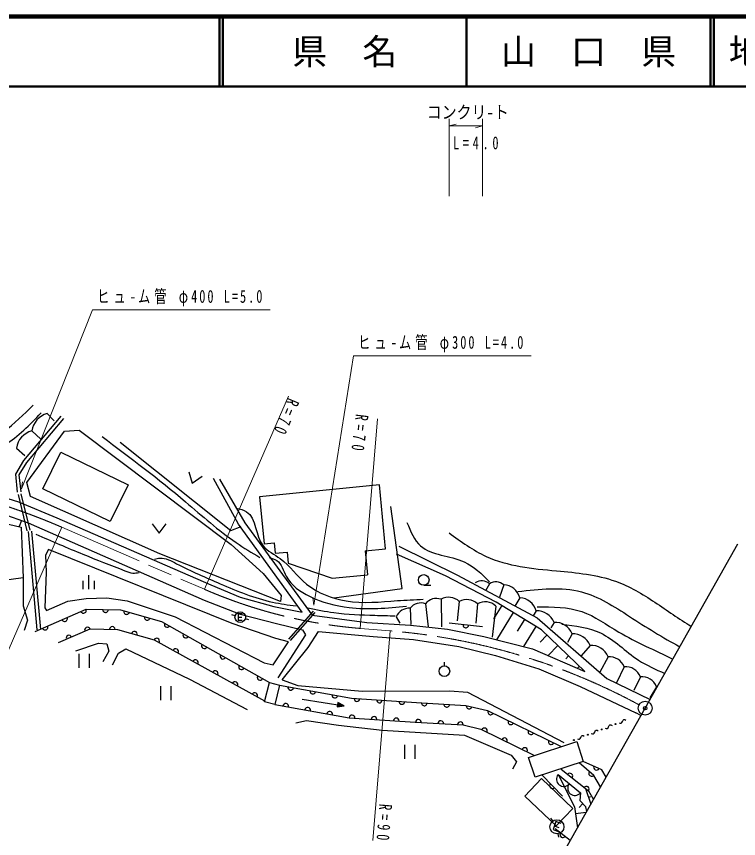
# Model space of a CAD drawing. Units: millimetres, scale not verified. Extents: x 40000 to 680000, y 20000 to 380000.
# Drawn here: x 268821 to 371765, y 262802 to 380000 of the extents above; entities that cross this region are included whole.
import ezdxf
from ezdxf.enums import TextEntityAlignment as Align

# ---------------------------------------------------------------- set-up
doc = ezdxf.new("R2010")
doc.units = ezdxf.units.MM
doc.header["$LTSCALE"] = 1000
doc.header["$PDMODE"] = 32
doc.header["$PDSIZE"] = 500
doc.linetypes.add('CHAIN', pattern=[18.5, 12, -1.5, 3.5, -1.5])
for name, color, linetype, lineweight in [('M-BGD', 7, 'Continuous', 25), ('M-BMK', 2, 'CHAIN', 13), ('M-BMK-SRVR', 3, 'Continuous', 25), ('M-STR-HTXT', 7, 'Continuous', 13), ('M-TTL', 2, 'Continuous', 140), ('M-TTL-LINE', 7, 'Continuous', 50)]:
    doc.layers.add(name, color=color, linetype=linetype, lineweight=lineweight)
doc.layers.add('M-OTRS', color=6, linetype='Continuous')
doc.layers.add('M-TTL-TXT', color=7, linetype='Continuous')
doc.styles.add('ＭＳ ゴシック', font='')
doc.styles.get('ＭＳ ゴシック').set_extended_font_data('MS Gothic')

msp = doc.modelspace()

# ---------------------------------------------------------------- linework, layer by layer
at = {"layer": 'M-BGD'}
for p, q in [((273201, 323376), (274213, 322356)), ((271011, 320912), (272302, 319757)), ((268821, 318447), (269995, 317426)), ((300491, 307607), (296927, 314117)), ((270367, 306673), (269092, 311835)), ((270755, 306769), (269481, 311930)), ((269542, 308140), (269230, 307265)), ((309556, 295062), (300491, 307607)), ((271799, 292567), (270531, 306586)), ((272297, 292612), (271028, 306631)), ((305726, 303463), (307400, 303627)), ((307400, 303627), (307557, 302040)), ((318528, 303803), (318862, 300406)), ((307557, 302040), (313814, 299910)), ((279089, 300363), (279091, 298363)), ((313814, 299910), (318862, 300406)), ((278290, 299562), (278291, 298362)), ((279890, 299564), (279891, 298364)), ((326884, 298903), (327884, 298903)), ((336259, 299122), (335676, 298111)), ((338285, 298969), (337699, 297234)), ((329350, 296907), (329406, 292998)), ((331955, 296583), (331654, 293857)), ((340594, 297114), (339865, 295922)), ((324930, 295623), (325065, 293306)), ((327140, 296265), (327525, 293006)), ((334559, 296258), (334330, 293484)), ((337163, 295934), (336638, 291520)), ((337998, 296023), (336819, 294103)), ((299995, 294553), (299511, 294680)), ((300420, 294362), (300930, 294362)), ((307672, 291212), (311180, 295223)), ((307898, 291015), (311406, 295026)), ((322970, 294400), (323473, 293530)), ((339618, 295027), (337235, 291149)), ((342902, 295258), (342465, 294536)), ((301441, 294154), (301921, 294015)), ((335267, 292978), (330508, 293522)), ((341238, 294032), (340202, 292347)), ((342857, 293037), (341097, 290172)), ((345465, 293619), (344991, 292861)), ((348028, 291980), (347371, 290752)), ((344441, 291800), (343481, 290796)), ((345988, 290321), (344617, 288886)), ((350590, 290340), (349318, 288862)), ((277723, 289122), (277727, 287122)), ((279247, 287125), (279243, 289125)), ((347535, 288842), (347124, 288411)), ((353153, 288701), (351986, 286535)), ((329824, 287433), (329823, 287953)), ((349082, 287363), (348808, 287076)), ((355461, 287285), (354368, 285005)), ((357769, 285869), (356824, 283909)), ((289346, 284530), (289346, 282530)), ((290866, 282531), (290866, 284531)), ((360077, 284453), (359136, 282886)), ((309533, 282688), (315558, 281720)), ((357848, 280332), (357143, 280741)), ((324152, 276173), (324153, 274173)), ((325673, 274174), (325672, 276174)), ((346040, 271913), (349219, 269326)), ((346040, 271913), (348400, 267330)), ((343782, 271841), (346672, 268854)), ((349992, 269792), (350714, 267702)), ((349219, 269326), (349128, 268230)), ((350373, 268690), (350695, 268801)), ((348400, 267330), (348806, 264323)), ((349569, 267785), (349026, 267247)), ((349128, 268230), (350010, 267340)), ((350112, 266637), (350010, 267340)), ((350051, 266528), (348538, 266308)), ((345307, 265310), (345024, 265723)), ((345493, 264614), (346137, 264395)), ((347780, 262508), (345632, 264166)), ((346024, 263497), (346099, 263003))]:
    msp.add_line(p, q, dxfattribs=at)
for points in [[(268985, 312196), (268718, 314756), (269898, 316684), (275184, 323025)], [(269482, 312247), (269233, 314639), (270306, 316392), (275568, 322705)], [(215096, 319777), (215047, 319279), (215685, 318521), (223446, 315752), (240127, 315846), (246259, 315740), (252361, 315150), (261027, 313339), (269126, 310803), (274563, 308521), (296541, 298989), (300730, 297237), (305525, 295886), (309556, 295062)], [(283626, 319289), (299365, 306711), (300834, 307309)], [(293383, 315094), (293891, 313484), (295276, 314449)], [(214157, 313292), (224935, 312726), (236636, 313369), (243602, 313446), (249662, 313155), (256305, 312064), (262945, 310494), (270484, 307804), (295599, 296799), (300695, 294810), (305900, 293459), (309619, 292539), (310041, 291846), (306081, 285707)], [(297774, 314033), (301379, 307805), (310967, 294653), (318789, 293611), (324990, 293222), (330273, 292636), (335433, 291605), (342405, 289841), (349856, 286623), (343667, 292539), (337188, 296520), (329982, 300262), (323015, 303357)], [(320556, 313211), (303484, 311532), (304145, 304811)], [(318528, 303803), (321452, 304091), (320556, 313211)], [(314135, 297116), (323823, 298473), (322175, 310159)], [(288187, 307688), (289189, 306329), (290187, 307690)], [(304145, 304811), (305580, 304952), (305726, 303463)], [(323343, 304486), (331717, 300335), (343069, 294277), (352998, 285601), (359152, 282640)], [(269772, 299951), (269782, 295981), (270395, 293947), (269933, 292456)], [(271503, 292332), (278751, 295488), (283654, 295401), (289520, 293759), (304877, 285028)], [(301020, 294842), (300420, 294842), (300420, 293942), (301020, 293942)], [(274835, 290729), (279310, 292678), (283245, 292608), (288450, 291151), (304206, 282418)], [(306695, 285427), (310396, 290030), (311898, 292316), (319675, 291624), (325403, 291183), (331893, 290184), (337097, 288912), (343281, 287011), (349174, 284486), (357143, 280741)], [(277300, 289565), (280497, 290671), (281699, 290542), (281985, 289504), (281150, 288015)], [(282516, 287553), (283352, 289250), (284432, 289825), (293494, 285518), (301726, 281213)], [(306695, 285427), (308959, 284644), (318092, 283797), (330602, 283879), (333129, 283666), (346856, 276495)], [(306339, 284653), (316607, 282811), (325840, 282199), (332899, 281784), (335993, 281061), (346484, 275908)], [(305640, 281933), (316267, 280028), (325676, 279404), (332496, 279003), (335045, 278408), (342687, 274653)], [(308667, 279318), (310152, 279615), (314735, 278989), (320935, 278255), (332699, 277532), (339363, 274672), (340101, 273759), (339557, 272682)], [(352744, 278550), (352914, 278479), (353053, 278487), (353161, 278574), (353239, 278740), (353317, 278907), (353426, 278994), (353565, 279002), (353734, 278931)], [(354724, 279312), (354893, 279241), (355032, 279249), (355140, 279336), (355218, 279502), (355296, 279669), (355405, 279756), (355544, 279764), (355713, 279693)], [(350765, 277788), (350935, 277717), (351074, 277725), (351182, 277812), (351260, 277979), (351338, 278145), (351447, 278232), (351586, 278240), (351755, 278169)], [(348786, 277027), (348956, 276955), (349095, 276963), (349203, 277051), (349281, 277217), (349359, 277383), (349467, 277471), (349606, 277479), (349776, 277407)], [(352104, 270163), (351147, 271811), (349037, 273595)], [(352886, 271547), (352257, 272610), (349627, 273809)], [(346463, 272714), (350371, 269595), (351082, 268354)], [(346457, 264962), (345700, 265220), (345313, 264084), (346070, 263826)]]:
    msp.add_lwpolyline(points, dxfattribs=at)
for points in [[(277766, 321039), (299443, 304726), (303999, 300565), (306575, 297448), (306485, 296586), (289255, 303388), (270823, 311576), (270314, 313563), (275694, 320875)], [(282186, 308000), (272591, 312669), (275135, 317896), (284730, 313227)], [(232097, 302865), (235011, 308790), (237908, 310678), (254357, 310741), (269513, 307199), (269772, 299951), (266292, 299482), (262612, 297468), (253783, 289098)], [(273397, 303996), (272964, 303206), (273070, 300759), (272855, 295712), (273125, 295323), (276160, 296630), (278763, 297046), (281714, 297112), (284625, 296673), (291450, 294431), (304159, 287852), (305439, 287575), (307588, 290866), (305804, 291301), (299561, 293475)], [(306339, 284653), (305640, 281933), (304178, 282309), (304877, 285028)], [(315558, 281720), (314621, 282195), (314520, 281563)], [(315439, 281739), (314651, 282129), (314569, 281616)], [(315321, 281758), (314681, 282063), (314618, 281668)], [(315202, 281777), (314711, 281998), (314667, 281721)], [(315084, 281796), (314741, 281932), (314716, 281774)], [(314926, 281822), (314771, 281867), (314765, 281827)], [(349627, 273809), (342781, 271534), (341841, 274364), (348687, 276639)], [(348119, 267089), (343675, 271344), (341300, 268863), (345744, 264608)]]:
    msp.add_lwpolyline(points, close=True, dxfattribs=at)
for centre, radius in [((326884, 299663), 760), ((300720, 294362), 750), ((329826, 286673), 760), ((354229, 279121), 63.6), ((354229, 279121), 42.4), ((354229, 279121), 21.2), ((354229, 279121), 2.1), ((352250, 278360), 63.6), ((352250, 278360), 42.4), ((352250, 278360), 21.2), ((352250, 278360), 2.1), ((348291, 276836), 63.6), ((348291, 276836), 42.4), ((348291, 276836), 21.2), ((348291, 276836), 2.1), ((350271, 277598), 63.6), ((350271, 277598), 42.4), ((350271, 277598), 21.2), ((350271, 277598), 2.1), ((345872, 264486), 1000)]:
    msp.add_circle(centre, radius, dxfattribs=at)
for centre, radius, start, end in [((273951, 320505), 2968, 104.63867, 172.12659), ((271761, 318040), 2968, 104.63867, 172.12659), ((335144, 297848), 1693, 48.80566, 122.54541), ((337170, 297695), 1693, 48.80566, 122.54541), ((338203, 296502), 2468, 14.34082, 88.08057), ((328673, 295112), 1918, 69.33167, 143.07129), ((330436, 295009), 2187, 46.02759, 119.76733), ((333041, 294684), 2187, 46.02759, 119.76733), ((335645, 294360), 2187, 46.02759, 119.76733), ((340511, 294647), 2468, 14.34082, 88.08057), ((278384, 295328), 400, 203.53345, 23.53345), ((281510, 295439), 400, 178.98689, 358.98689), ((324765, 293705), 1924, 85.08691, 158.82672), ((326463, 294470), 1918, 69.33167, 143.07129), ((275694, 294157), 400, 203.53345, 23.53345), ((284524, 295158), 400, 164.35768, 344.35768), ((287458, 294336), 400, 164.35768, 344.35768), ((343072, 292700), 2564, 21.00134, 93.78772), ((272900, 292940), 400, 203.53345, 23.53345), ((282488, 292622), 400, 358.98689, 178.98689), ((290308, 293311), 400, 150.38165, 330.38165), ((332887, 293250), 400, 173.47421, 353.47421), ((345634, 291061), 2564, 21.00134, 93.78772), ((278943, 292518), 400, 23.53345, 203.53345), ((285620, 291943), 400, 344.35768, 164.35768), ((292957, 291805), 400, 150.38165, 330.38165), ((348197, 289422), 2564, 21.00134, 93.78772), ((276313, 291373), 400, 23.53345, 203.53345), ((288800, 290957), 400, 331.00218, 151.00218), ((291518, 289450), 400, 331.00218, 151.00218), ((295606, 290299), 400, 150.38165, 330.38165), ((350760, 287782), 2564, 21.00134, 93.78772), ((298255, 288793), 400, 150.38165, 330.38165), ((353363, 286454), 2256, 21.59729, 95.33704), ((294338, 287887), 400, 331.00218, 151.00218), ((300904, 287287), 400, 150.38165, 330.38165), ((355671, 285038), 2256, 21.59729, 95.33704), ((297157, 286325), 400, 331.00218, 151.00218), ((303553, 285781), 400, 150.38165, 330.38165), ((299977, 284762), 400, 331.00218, 151.00218), ((357979, 283622), 2256, 21.59729, 95.33704), ((307915, 284370), 400, 169.83486, 349.83486), ((311066, 283805), 400, 169.83486, 349.83486), ((360287, 282206), 2256, 92.7345, 95.33704), ((302796, 283199), 400, 331.00218, 151.00218), ((314218, 283240), 400, 169.83486, 349.83486), ((317380, 282760), 400, 176.20443, 356.20443), ((320574, 282548), 400, 176.20443, 356.20443), ((307206, 281652), 400, 349.83486, 169.83486), ((310339, 281091), 400, 349.83486, 169.83486), ((323769, 282336), 400, 176.20443, 356.20443), ((326964, 282133), 400, 176.63783, 356.63783), ((330160, 281945), 400, 176.63783, 356.63783), ((333345, 281680), 400, 166.8537, 346.8537), ((313471, 280529), 400, 349.83486, 169.83486), ((316666, 280001), 400, 356.20492, 176.20492), ((319784, 279795), 400, 356.20492, 176.20492), ((336426, 280849), 400, 153.8362, 333.8362), ((322959, 279584), 400, 356.20492, 176.20492), ((326135, 279377), 400, 356.63783, 176.63783), ((329312, 279190), 400, 356.63783, 176.63783), ((332096, 279027), 400, 356.63783, 176.63783), ((339300, 279437), 400, 153.8362, 333.8362), ((335546, 278162), 400, 333.8362, 153.8362), ((342174, 278025), 400, 153.8362, 333.8362), ((338402, 276758), 400, 333.8362, 153.8362), ((345047, 276613), 400, 153.8362, 333.8362), ((341259, 275355), 400, 333.8362, 153.8362), ((351504, 272953), 400, 155.4883, 335.4883), ((346834, 271266), 1025, 140.86231, 320.86231), ((347719, 271711), 400, 321.40519, 141.40519), ((350820, 272088), 400, 139.78678, 319.78678), ((345227, 270348), 400, 134.05626, 314.05626), ((348424, 269973), 1025, 140.86231, 320.86231), ((350058, 269844), 400, 321.40519, 141.40519), ((346706, 263337), 400, 142.33757, 322.33757)]:
    msp.add_arc(centre, radius, start, end, dxfattribs=at)
for points, knots in [([(257042, 317588), (258880, 317673), (260718, 317759), (262395, 318256), (265775, 319257), (268499, 321931), (271223, 324604)], [0, 0, 0, 0, 1, 1, 1, 2, 2, 2, 2]), ([(260748, 316364), (262981, 317053), (265214, 317743), (267144, 318926), (269079, 320112), (270709, 321795), (272340, 323478)], [0, 0, 0, 0, 1, 1, 1, 2, 2, 2, 2]), ([(281024, 320126), (285049, 317098), (289074, 314071), (292928, 310811), (295292, 308812), (297592, 306725), (300142, 304991), (301242, 304243), (302389, 303560), (303535, 302878)], [0, 0, 0, 0, 1, 1, 1, 2, 2, 2, 3, 3, 3, 3]), ([(300163, 309913), (300686, 309786), (301209, 309659), (301608, 309400), (303017, 308488), (302892, 305942), (303977, 304540), (304589, 303749), (305588, 303323), (306430, 302721), (307814, 301643), (308835, 300182), (310179, 299086), (311782, 297818), (313786, 297009), (315814, 296674), (318233, 296274), (320686, 296547), (323125, 296716), (324358, 296801), (325588, 296859), (326817, 296918)], [0, 0, 0, 0, 1, 1, 1, 2, 2, 2, 3, 3, 3, 4, 4, 4, 5, 5, 5, 6, 6, 6, 7, 7, 7, 7]), ([(324498, 307857), (325018, 306587), (325539, 305317), (326438, 304519), (327979, 303153), (330630, 303175), (332653, 302249), (334057, 301607), (335159, 300510), (336261, 299412)], [0, 0, 0, 0, 1, 1, 1, 2, 2, 2, 3, 3, 3, 3]), ([(271598, 306188), (273830, 305218), (276061, 304249), (278292, 303339), (280257, 302537), (282223, 301782), (284252, 300983), (284641, 300830), (285033, 300675), (285436, 300651), (285719, 300635), (286007, 300682), (286295, 300730)], [0, 0, 0, 0, 1, 1, 1, 2, 2, 2, 3, 3, 3, 4, 4, 4, 4]), ([(330499, 306384), (332201, 305136), (333903, 303888), (335769, 303033), (338835, 301628), (342344, 301284), (345821, 300964), (348708, 300698), (351574, 300449), (354211, 299481), (356200, 298789), (358054, 297670), (359845, 296490), (361584, 295334), (363248, 294090), (365033, 293054)], [0, 0, 0, 0, 1, 1, 1, 2, 2, 2, 3, 3, 3, 4, 4, 4, 5, 5, 5, 5]), ([(288479, 302651), (288746, 302715), (289012, 302778), (289276, 302792), (290096, 302835), (290884, 302394), (291661, 301986), (293771, 300880), (295796, 300024), (297874, 299137), (300275, 298113), (302746, 297049), (305318, 296501), (306439, 296262), (307578, 296121), (308718, 295980)], [0, 0, 0, 0, 1, 1, 1, 2, 2, 2, 3, 3, 3, 4, 4, 4, 5, 5, 5, 5]), ([(304838, 302872), (305228, 302759), (305618, 302645), (305922, 302433), (306605, 301957), (306850, 300985), (307288, 300184), (308015, 298856), (309275, 298000), (310606, 297347), (312394, 296469), (314309, 295956), (316245, 295731), (318945, 295418), (321684, 295666), (324424, 295914)], [0, 0, 0, 0, 1, 1, 1, 2, 2, 2, 3, 3, 3, 4, 4, 4, 5, 5, 5, 5]), ([(340308, 298019), (343408, 298377), (346508, 298734), (349356, 297982), (351780, 297341), (354022, 295895), (356217, 294479), (358603, 292940), (360934, 291435), (363397, 290157)], [0, 0, 0, 0, 1, 1, 1, 2, 2, 2, 3, 3, 3, 3]), ([(310382, 295683), (311607, 295434), (312833, 295185), (314070, 295016), (316008, 294753), (317972, 294689), (319931, 294630), (320897, 294601), (321862, 294573), (322826, 294546)], [0, 0, 0, 0, 1, 1, 1, 2, 2, 2, 3, 3, 3, 3]), ([(343049, 295837), (345245, 295837), (347440, 295837), (349416, 295159), (351276, 294521), (352941, 293282), (354688, 292241), (357184, 290754), (359846, 289671), (362399, 288391)], [0, 0, 0, 0, 1, 1, 1, 2, 2, 2, 3, 3, 3, 3]), ([(346586, 293361), (348504, 293130), (350423, 292899), (352082, 292108), (354037, 291174), (355631, 289462), (357494, 288249), (358672, 287481), (359958, 286913), (361235, 286329)], [0, 0, 0, 0, 1, 1, 1, 2, 2, 2, 3, 3, 3, 3])]:
    msp.add_open_spline(points, degree=3, knots=knots, dxfattribs=at)
at = {"layer": 'M-BMK'}
for p, q in [((275290, 307182), (295614, 298338)), ((322093, 292410), (317834, 292759))]:
    msp.add_line(p, q, dxfattribs=at)
for centre, radius, start, end in [((239382, 224655), 90000, 66.4859, 73.66328), ((323542, 362526), 70000, 246.4859, 265.32227), ((314754, 202710), 90000, 61.59274, 85.3222)]:
    msp.add_arc(centre, radius, start, end, dxfattribs=at)
at = {"layer": 'M-BMK-SRVR'}
msp.add_lwpolyline([(344722, 257092), (358447, 281392), (371672, 304808)], dxfattribs=at)
msp.add_circle((358447, 281392), 1000, dxfattribs=at)
at = {"layer": 'M-OTRS'}
msp.add_point((358447, 281392), dxfattribs=at)
at = {"layer": 'M-STR-HTXT'}
for p, q in [((330508, 354382), (330508, 365382)), ((330508, 364382), (331508, 364662)), ((335267, 365382), (335267, 354382)), ((330508, 364382), (335267, 364382)), ((335267, 364382), (334267, 364102)), ((307583, 325847), (295614, 298338)), ((320280, 322659), (317834, 292759)), ((269555, 312639), (269663, 313672)), ((263320, 279673), (275290, 307182)), ((311202, 296092), (311083, 297123)), ((322093, 292410), (319647, 262510))]:
    msp.add_line(p, q, dxfattribs=at)
for points in [[(269555, 312639), (279662, 338182), (305012, 338182)], [(311202, 296092), (316866, 331630), (342216, 331630)]]:
    msp.add_lwpolyline(points, dxfattribs=at)
at = {"layer": 'M-TTL'}
msp.add_line((680000, 380000), (40000, 380000), dxfattribs=at)
at = {"layer": 'M-TTL-LINE'}
for p, q in [((297750, 380000), (297750, 370000)), ((298250, 380000), (298250, 370000)), ((333000, 380000), (333000, 370000)), ((367750, 380000), (367750, 370000)), ((368250, 380000), (368250, 370000)), ((40000, 370000), (680000, 370000))]:
    msp.add_line(p, q, dxfattribs=at)

# ---------------------------------------------------------------- texts
at = {"layer": 'M-STR-HTXT', "style": 'ＭＳ ゴシック', "width": 0.85}
msp.add_text('コンクリ-ト', height=1833, dxfattribs=at).set_placement((327321, 364882), align=Align.BOTTOM_LEFT)
at = {"layer": 'M-STR-HTXT', "char_height": 1833, "attachment_point": 7, "style": 'ＭＳ ゴシック'}
for s, insert in [('\\T1.61;\\W0.7;L=4.0', (331054, 361038)), ('\\T1.33;\\W0.7;ヒュ-ム管\\~φ400\\~L=5.0', (280328, 338682)), ('\\T1.33;\\W0.7;ヒュ-ム管\\~φ300\\~L=4.0', (317532, 332130))]:
    msp.add_mtext(s, dxfattribs=dict(at, insert=insert))
for s, insert, rotation in [('\\T1.65;\\W0.7;R=70', (307475, 325751), 247.2), ('\\T1.65;\\W0.7;R=70', (317176, 323373), 263), ('\\T1.65;\\W0.7;R=90', (320534, 267794), 265.4)]:
    msp.add_mtext(s, dxfattribs=dict(at, insert=insert, rotation=rotation))
at = {"layer": 'M-TTL-TXT', "style": 'ＭＳ ゴシック'}
for s, p in [('県\u3000名', (315625, 375000)), ('山\u3000口\u3000県', (350375, 375000))]:
    msp.add_text(s, height=3666, dxfattribs=at).set_placement(p, align=Align.MIDDLE_CENTER)
msp.add_text('地 名', height=3666, dxfattribs=at).set_placement((370380, 375000), align=Align.MIDDLE_LEFT)

doc.saveas('drawing.dxf')
